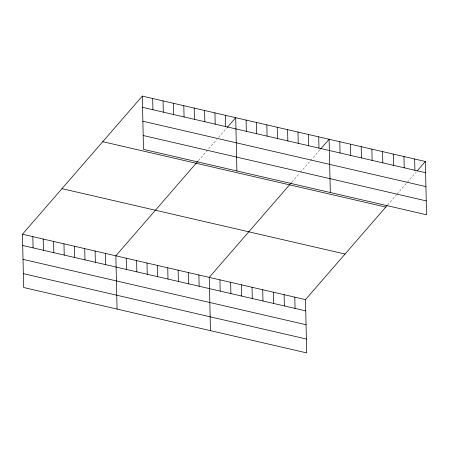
<?xml version="1.0" encoding="UTF-8"?>
<svg xmlns="http://www.w3.org/2000/svg" width="449" height="449" viewBox="0 0 449 449"><rect width="100%" height="100%" fill="white"/><g stroke="black" fill="none" stroke-linecap="round" stroke-linejoin="round"><path stroke-width="0.34" stroke-dasharray="2.25 1.68" d="M198.402 160.675L216.828 139.437M218.624 137.36L226.711 128.038M291.805 182.249L299.444 173.443M300.342 172.405L310.231 161.011M310.68 160.495L320.12 149.618M387.588 204.997L396.579 194.636M397.028 194.12L406.912 182.726M407.366 182.204L416.352 171.844"/><path stroke-width="0.67" d="M387.139 205.519L305.494 299.618L306.701 352.897L23.657 287.512L22.45 234.238L142.299 96.103L425.343 161.488L426.55 214.762L143.506 149.382L142.299 96.103M197.947 161.191L115.853 255.812L117.066 309.092M227.16 127.522L235.703 117.677L236.909 170.957M291.356 182.765L209.256 277.392L210.469 330.666M320.569 149.096L329.106 139.257L330.312 192.531M417.25 170.811L425.343 161.488M142.552 107.35L425.596 172.736M142.866 121.219L425.91 186.604M143.192 135.508L426.236 200.894M102.748 141.688L385.792 207.068M62.001 188.653L345.045 254.039M22.45 234.238L305.494 299.618M22.703 245.485L305.747 310.871M23.022 259.354L306.061 324.739M23.342 273.643L306.386 339.029M414.646 159.013L414.904 170.266M403.954 156.544L404.212 167.791M393.262 154.074L393.52 165.322M382.57 151.605L382.823 162.852M371.879 149.135L372.131 160.383M361.187 146.666L361.439 157.913M350.489 144.196L350.748 155.444M339.798 141.727L340.056 152.974M318.728 136.855L318.981 148.108M308.351 134.459L308.603 145.706M297.973 132.062L298.226 143.31M294.802 297.148L295.055 308.401M287.596 129.666L287.848 140.913M284.11 294.679L284.363 305.926M277.213 127.269L277.471 138.517M273.413 292.209L273.671 303.457M266.835 124.873L267.093 136.12M262.721 289.74L262.979 300.987M256.458 122.476L256.716 133.723M252.029 287.27L252.287 298.518M246.08 120.074L246.333 131.327M241.338 284.801L241.59 296.048M230.646 282.331L230.898 293.579M225.325 115.281L225.578 126.528M219.954 279.862L220.206 291.109M214.948 112.884L215.2 124.132M204.564 110.488L204.823 121.735M198.879 274.99L199.137 286.243M194.187 108.091L194.445 119.339M188.501 272.594L188.76 283.841M183.809 105.689L184.068 116.942M178.124 270.197L178.376 281.444M173.432 103.292L173.69 114.54M167.746 267.8L167.999 279.048M163.054 100.896L163.307 112.143M157.369 265.404L157.621 276.651M152.677 98.499L152.929 109.747M146.991 263.007L147.244 274.255M136.608 260.605L136.866 271.858M126.231 258.209L126.489 269.456M105.476 253.416L105.734 264.663M95.098 251.019L95.351 262.267M84.721 248.623L84.973 259.87M74.343 246.226L74.596 257.473M63.966 243.824L64.218 255.077M53.583 241.427L53.841 252.675M43.205 239.031L43.463 250.278M32.828 236.634L33.086 247.882"/></g></svg>
